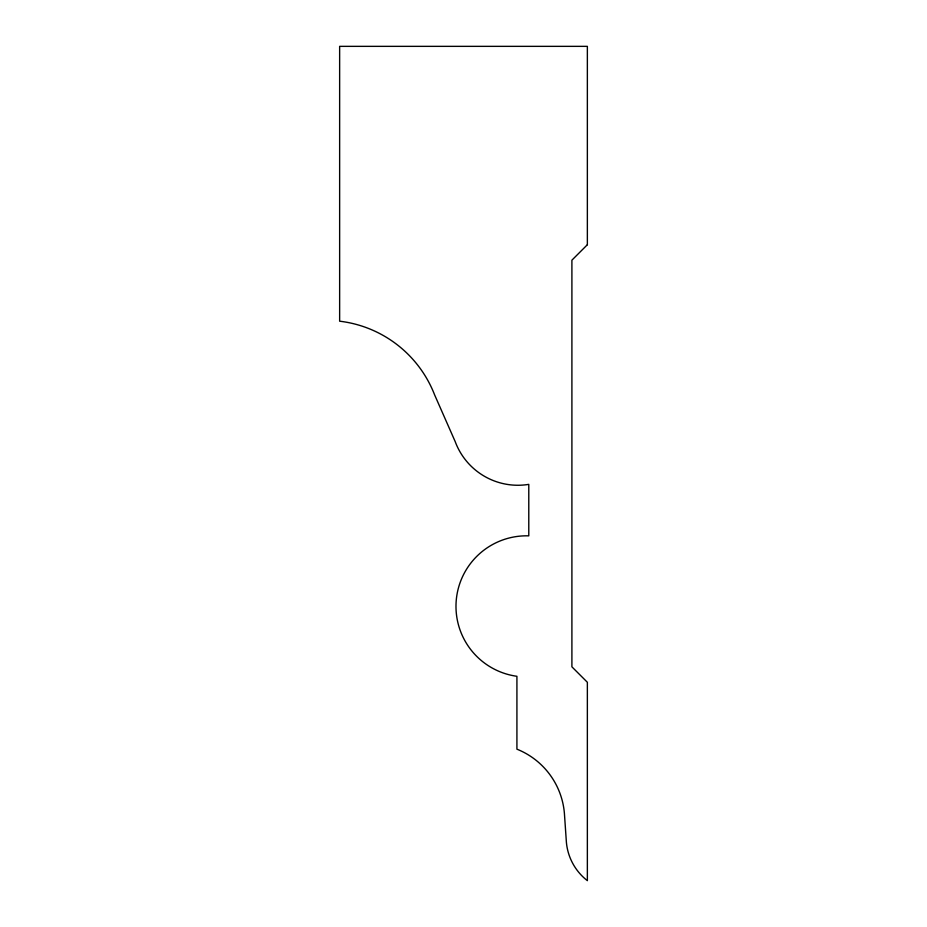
<?xml version="1.0" encoding="UTF-8"?>
<svg xmlns="http://www.w3.org/2000/svg" width="927" height="927" viewBox="0 0 927 927"><rect width="100%" height="100%" fill="white"/><g stroke="black" fill="none" stroke-linecap="round" stroke-linejoin="round"><path stroke-width="1.39" d="M587.359 244.728L571.901 260.174L571.901 666.826L587.359 682.272L587.359 880.65A54.658 54.658 0 0 1 566.258 840.36L564.404 813.327A75.921 75.921 0 0 0 516.918 749.167L516.918 676.293A70.568 70.568 0 0 1 456.235 600.441A70.568 70.568 0 0 1 528.784 535.852L528.784 484.369A66.871 66.871 0 0 1 455.192 441.6L434.612 394.867A116.651 116.651 0 0 0 339.641 321.194L339.641 46.35L587.359 46.35L587.359 244.728"/></g></svg>
